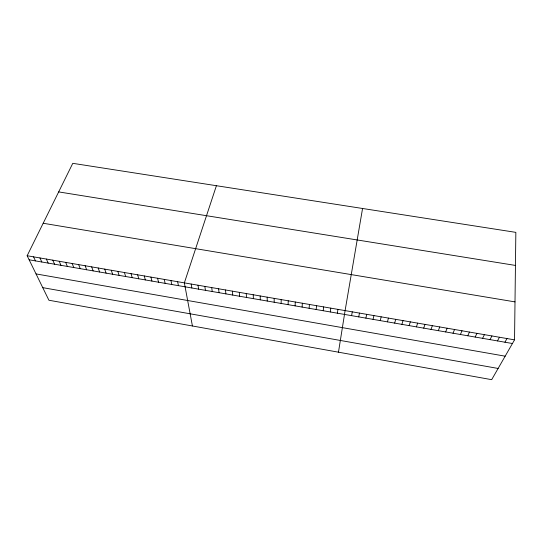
<?xml version="1.0" encoding="UTF-8"?>
<svg xmlns="http://www.w3.org/2000/svg" width="543" height="543" viewBox="0 0 543 543"><rect width="100%" height="100%" fill="white"/><g stroke="black" fill="none" stroke-linecap="round" stroke-linejoin="round"><path stroke-width="0.81" d="M274.174 302.247L274.181 298.372M514.54 339.85L515.85 232.37L72.782 163.328L27.15 255.739L48.911 300.238L491.673 379.672L514.54 339.85L27.15 255.739M281.131 303.449L281.199 299.58M288.109 304.657L288.231 300.795M295.1 305.872L295.283 302.01M302.112 307.08L302.349 303.232M309.13 308.302L309.435 304.453M316.169 309.517L316.535 305.682M323.228 310.739L323.648 306.91M330.3 311.967L330.782 308.139M337.386 313.196L337.929 309.374M338.472 352.19L345.097 310.61L362.561 208.485M351.606 315.659L352.278 311.845M358.74 316.895L359.473 313.087M365.894 318.13L366.688 314.336M373.061 319.372L373.923 315.585M380.249 320.614L381.166 316.834M387.451 321.863L388.435 318.089M394.666 323.112L395.711 319.345M401.901 324.368L403.008 320.601M409.15 325.624L410.325 321.863M216.413 185.706L184.355 282.869L192.419 325.983M416.42 326.879L417.655 323.133M423.703 328.142L425.006 324.395M431.006 329.404L432.371 325.671M438.323 330.673L439.755 326.94M445.654 331.943L447.154 328.223M453.005 333.219L454.572 329.499M460.376 334.495L462.005 330.782M467.761 335.771L469.457 332.072M475.166 337.054L476.93 333.361M482.584 338.343L484.417 334.651M490.024 339.626L491.924 335.947M497.476 340.923L499.445 337.244M504.949 342.212L506.986 338.547M58.671 191.903L515.45 265.432M43.189 223.261L515.002 301.888M29.139 259.805L512.436 343.509M36.035 273.916L505.16 356.181M42.754 287.641L498.114 368.453M33.537 256.846L35.478 260.905M39.938 257.945L41.831 262.004M46.359 259.059L48.198 263.111M52.786 260.165L54.572 264.21M59.228 261.278L60.965 265.317M65.689 262.391L67.373 266.43M72.158 263.511L73.794 267.543M78.64 264.624L80.228 268.656M85.142 265.751L86.676 269.769M91.658 266.871L93.138 270.889M98.181 267.998L99.613 272.016M104.724 269.131L106.102 273.136M111.281 270.258L112.611 274.263M117.851 271.391L119.127 275.389M124.435 272.532L125.657 276.523M131.033 273.665L132.207 277.656M137.65 274.812L138.764 278.797M144.275 275.953L145.341 279.93M150.92 277.1L151.931 281.07M157.579 278.247L158.536 282.217M164.251 279.401L165.153 283.365M170.936 280.555L171.785 284.512M177.636 281.708L178.43 285.666M191.17 284.043L191.855 287.987M198.005 285.224L198.629 289.161M204.847 286.405L205.424 290.335M211.716 287.593L212.225 291.516M218.591 288.774L219.046 292.697M225.488 289.969L225.888 293.885M232.397 291.157L232.737 295.066M239.32 292.351L239.606 296.261M246.257 293.553L246.488 297.449M253.214 294.754L253.384 298.643M260.185 295.955L260.301 299.845M267.176 297.164L267.231 301.039"/></g></svg>
